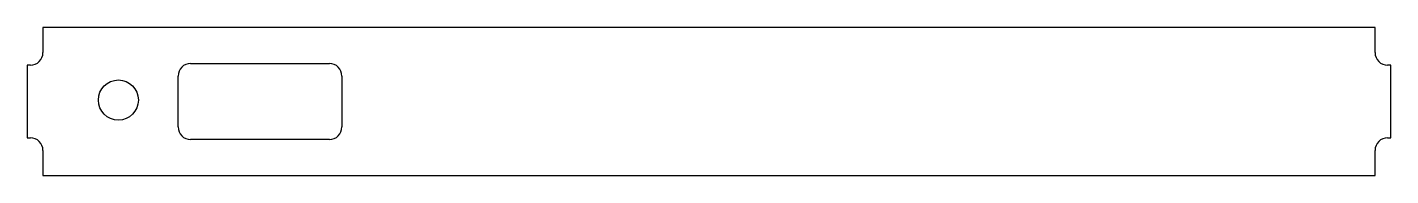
# Model space of a CAD drawing. Header units: inches. Extents: x -13.6 to 13.6, y -1.5 to 1.5.
import ezdxf

# ---------------------------------------------------------------- set-up
doc = ezdxf.new("R2010")
doc.units = ezdxf.units.IN
doc.header["$MEASUREMENT"] = 0

msp = doc.modelspace()

# ---------------------------------------------------------------- linework, layer by layer
at = {"color": 7, "linetype": 'Continuous', "lineweight": 25}
for p, q in [((13.25, 1.471), (-13.25, 1.471)), ((-13.25, 1.471), (-13.25, 0.971)), ((13.25, 0.971), (13.25, 1.471)), ((-13.562, 0.721), (-13.562, -0.721)), ((-13.5, 0.721), (-13.562, 0.721)), ((-10.312, 0.755), (-7.553, 0.755)), ((13.562, 0.721), (13.5, 0.721)), ((13.562, -0.721), (13.562, 0.721)), ((-10.562, -0.505), (-10.562, 0.505)), ((-7.303, 0.505), (-7.303, -0.505)), ((-13.562, -0.721), (-13.5, -0.721)), ((-7.553, -0.755), (-10.312, -0.755)), ((13.5, -0.721), (13.562, -0.721)), ((-13.25, -0.971), (-13.25, -1.471)), ((13.25, -1.471), (13.25, -0.971)), ((-13.25, -1.471), (13.25, -1.471))]:
    msp.add_line(p, q, dxfattribs=at)
msp.add_circle((-11.75, 0.029), 0.398, dxfattribs=at)
for centre, start, end in [((-13.5, 0.971), 270, 0), ((13.5, 0.971), 180, 270), ((-10.312, 0.505), 90, 180), ((-7.553, 0.505), 0, 90), ((-10.312, -0.505), 180, 270), ((-7.553, -0.505), 270, 0), ((-13.5, -0.971), 360, 90), ((13.5, -0.971), 90, 180)]:
    msp.add_arc(centre, 0.25, start, end, dxfattribs=at)

doc.saveas('drawing.dxf')
